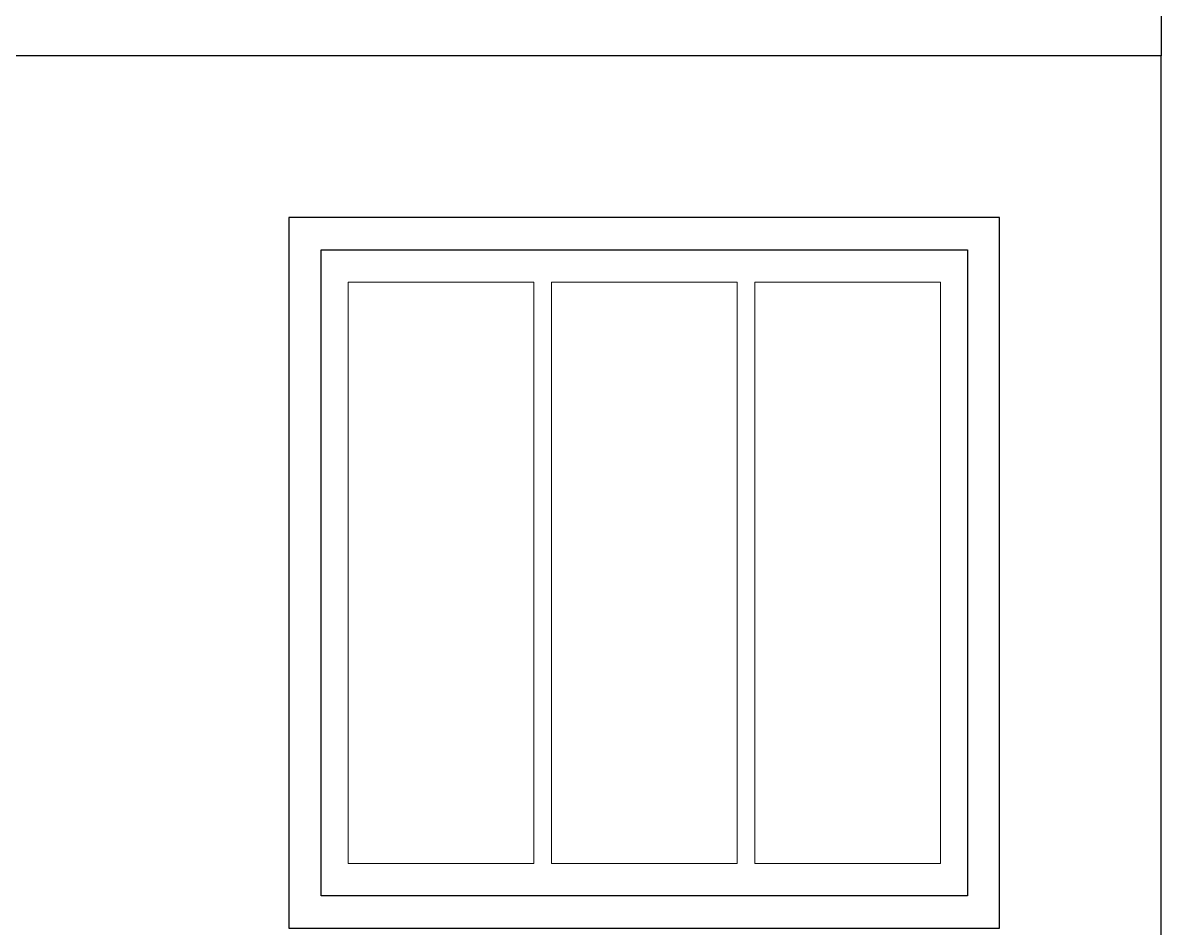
# Model space of a CAD drawing. Header units: inches. Extents: x 5914 to 162157, y -20538 to 282354.
# Drawn here: x 154418.6 to 154524.3, y -15872.3 to -15788.2 of the extents above; entities that cross this region are included whole.
import ezdxf

# ---------------------------------------------------------------- set-up
doc = ezdxf.new("R2010")
doc.units = ezdxf.units.IN
doc.header["$MEASUREMENT"] = 0
for name, color, linetype, lineweight in [('DOOR-WIN RA', 3, 'Continuous', 20), ('ELE1 RA', 1, 'Continuous', 30), ('HATCH RA', 8, 'Continuous', 5)]:
    doc.layers.add(name, color=color, linetype=linetype, lineweight=lineweight)

# ---------------------------------------------------------------- blocks, each defined once
blk = doc.blocks.new('TDG')
at = {"layer": 'DOOR-WIN RA'}
for p, q in [((159127.28, -15877.96), (159144.51, -15877.96)), ((159127.28, -15931.96), (159127.28, -15877.96)), ((159144.51, -15931.96), (159144.51, -15877.96)), ((159146.17, -15877.96), (159163.39, -15877.96)), ((159146.17, -15877.96), (159146.17, -15931.96)), ((159163.39, -15931.96), (159163.39, -15877.96)), ((159165.06, -15877.96), (159182.28, -15877.96)), ((159165.06, -15877.96), (159165.06, -15931.96)), ((159182.28, -15877.96), (159182.28, -15931.96)), ((159144.51, -15931.96), (159127.28, -15931.96)), ((159163.39, -15931.96), (159146.17, -15931.96)), ((159182.28, -15931.96), (159165.06, -15931.96))]:
    blk.add_line(p, q, dxfattribs=at)
at = {"layer": 'ELE1 RA'}
for p, q in [((159202.78, -15851.96), (159202.78, -15856.96)), ((159202.78, -15856.96), (159005.74, -15856.96)), ((159202.78, -15856.96), (159197.78, -15856.96)), ((159202.78, -15963.96), (159202.78, -15856.96)), ((159187.78, -15871.96), (159121.78, -15871.96)), ((159121.78, -15871.96), (159121.78, -15937.96)), ((159187.78, -15937.96), (159187.78, -15871.96)), ((159124.78, -15934.96), (159124.78, -15874.96)), ((159124.78, -15874.96), (159184.78, -15874.96)), ((159184.78, -15874.96), (159184.78, -15934.96)), ((159184.78, -15934.96), (159124.78, -15934.96)), ((159121.78, -15937.96), (159187.78, -15937.96))]:
    blk.add_line(p, q, dxfattribs=at)

msp = doc.modelspace()

# ---------------------------------------------------------------- block references
at = {"layer": 'HATCH RA'}
msp.add_blockref('TDG', (-4678.46, 65.7), dxfattribs=at)

doc.saveas('drawing.dxf')
